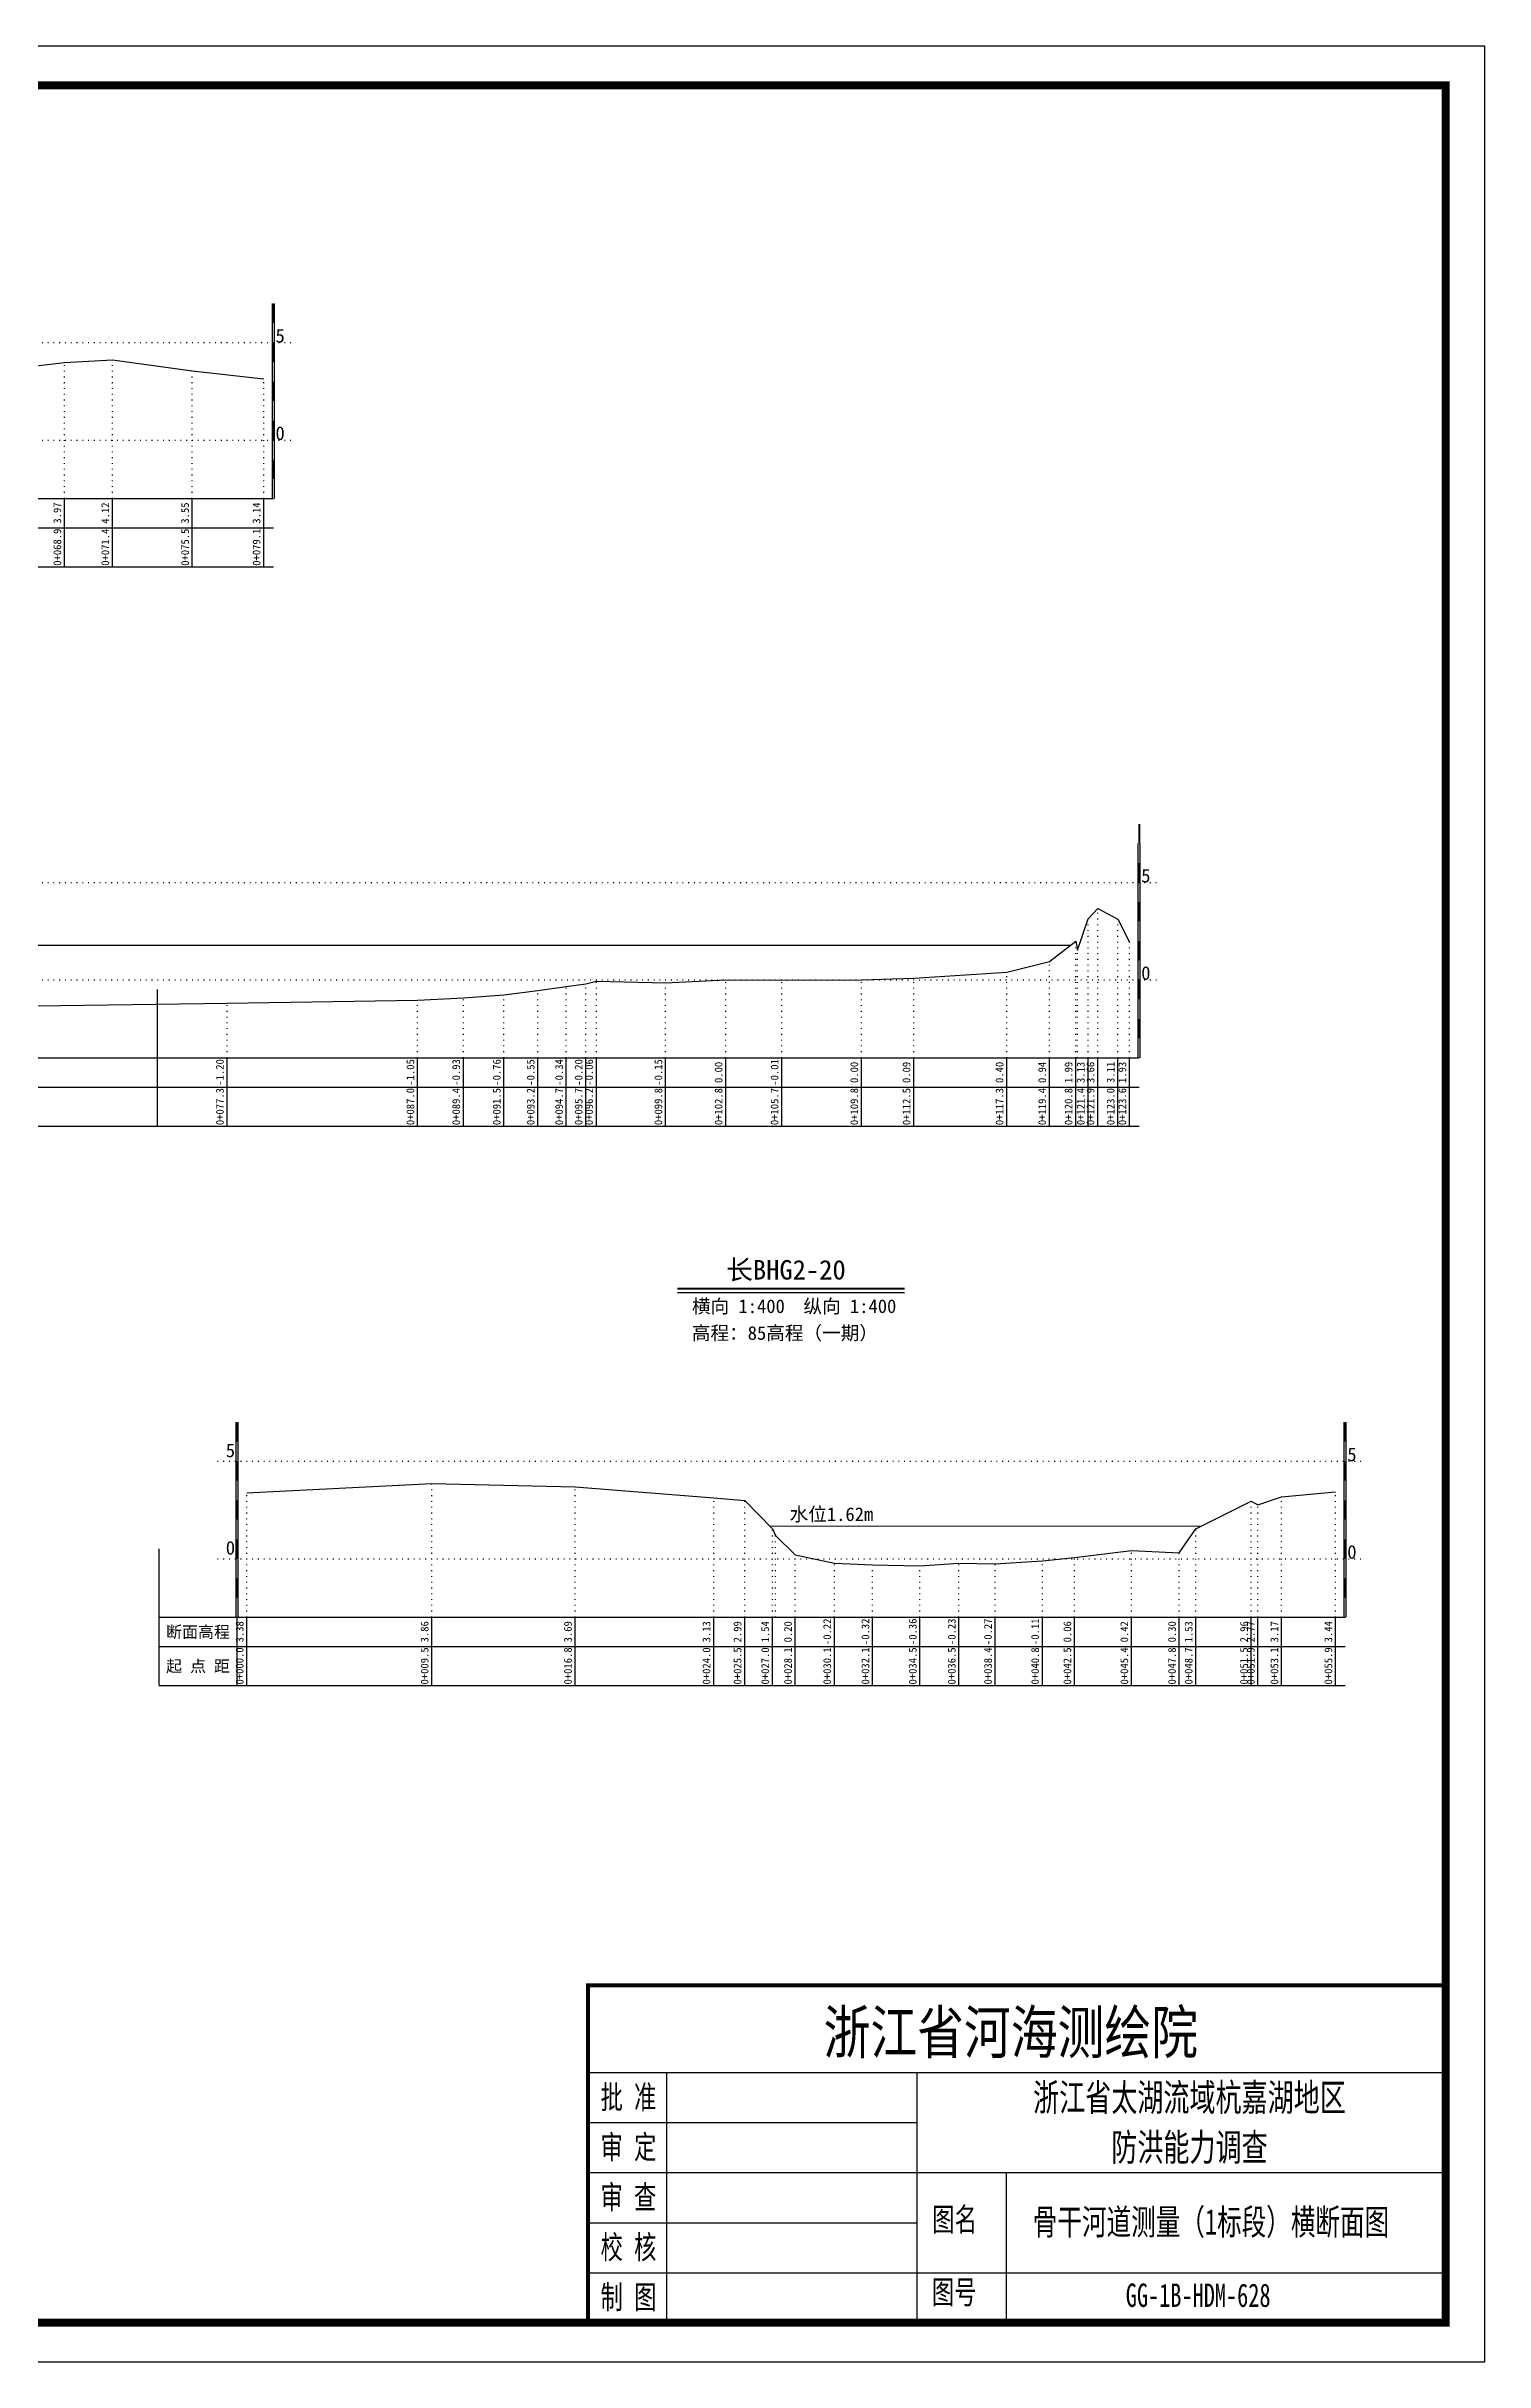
# Model space of a CAD drawing. Header units: millimetres. Extents: x 518104 to 523342, y 3371901 to 3372198.
# Drawn here: x 522193.7 to 522378.1, y 3371900.9 to 3372197.9 of the extents above; entities that cross this region are included whole.
import ezdxf
from ezdxf.enums import TextEntityAlignment as Align

# ---------------------------------------------------------------- set-up
doc = ezdxf.new("R2010")
doc.units = ezdxf.units.MM
doc.header["$LTSCALE"] = 0.4
doc.header["$MEASUREMENT"] = 0
doc.linetypes.add('X4', pattern=[1.6, 0, -1.6])
for name, color, linetype in [('DMX', 1, 'Continuous'), ('TEXT', 7, 'Continuous'), ('zdm1', 5, 'Continuous'), ('ZDMT5', 3, 'Continuous'), ('图框', 7, 'Continuous'), ('断面名称', 5, 'Continuous'), ('比例尺', 3, 'Continuous'), ('水位', 4, 'Continuous')]:
    doc.layers.add(name, color=color, linetype=linetype)
doc.styles.add('HDM', font='仿宋_GB2312.ttf')
doc.styles.add('tk2', font='SimSun.ttf', dxfattribs={"width": 0.8})

msp = doc.modelspace()

# ---------------------------------------------------------------- linework, layer by layer
at = {"lineweight": 100, "const_width": 0.5}
msp.add_lwpolyline([(522373.13, 3371949.15), (522263.13, 3371949.15), (522263.13, 3371905.87), (522373.13, 3371905.87), (522373.13, 3371949.15)], dxfattribs=at)
at = {"layer": 'DMX', "linetype": 'Continuous', "flags": 128}
for points in [[(522188.01, 3372156.37), (522196.01, 3372157.3), (522202.16, 3372157.67), (522212.38, 3372156.25), (522221.56, 3372155.22)], [(522192.46, 3372074.77), (522216.86, 3372075.12), (522241.28, 3372075.5), (522247.16, 3372075.8), (522252.36, 3372076.22), (522256.71, 3372076.75), (522260.36, 3372077.27), (522262.86, 3372077.62), (522264.21, 3372077.97), (522273.08, 3372077.75), (522280.81, 3372078.12), (522287.98, 3372078.1), (522298.21, 3372078.12), (522304.91, 3372078.35), (522316.83, 3372079.12), (522322.31, 3372080.47), (522325.68, 3372083.1), (522325.91, 3372081.95), (522327.26, 3372085.95), (522328.51, 3372087.27), (522331.08, 3372085.9), (522332.58, 3372082.95)], [(522219.38, 3372012.32), (522243.11, 3372013.52), (522261.48, 3372013.1), (522279.26, 3372011.7), (522283.23, 3372011.35), (522286.78, 3372007.72), (522287.18, 3372006.85), (522289.71, 3372004.37), (522294.73, 3372003.32), (522299.63, 3372003.07), (522305.71, 3372002.97), (522310.71, 3372003.3), (522315.36, 3372003.2), (522321.41, 3372003.6), (522325.53, 3372004.02), (522332.83, 3372004.92), (522338.96, 3372004.62), (522341.08, 3372007.7), (522348.18, 3372011.27), (522349.06, 3372010.8), (522352.08, 3372011.8), (522359.01, 3372012.47)]]:
    msp.add_lwpolyline(points, dxfattribs=at)
at = {"layer": 'TEXT', "color": 0}
for p, q in [((522263.13, 3371937.95, 0), (522373.13, 3371937.95, 0)), ((522273.21, 3371937.95, 0), (522273.21, 3371912.29, 0)), ((522305.3, 3371937.95, 0), (522305.3, 3371912.29, 0)), ((522263.13, 3371931.54, 0), (522305.3, 3371931.54, 0)), ((522263.13, 3371925.12, 0), (522305.3, 3371925.12, 0)), ((522305.3, 3371925.12, 0), (522373.13, 3371925.12, 0)), ((522316.78, 3371925.12, 0), (522316.78, 3371905.87, 0)), ((522263.13, 3371918.7, 0), (522305.3, 3371918.7, 0)), ((522263.13, 3371912.29, 0), (522373.13, 3371912.29, 0)), ((522273.21, 3371912.29, 0), (522273.21, 3371905.87, 0)), ((522305.3, 3371912.29, 0), (522305.3, 3371905.87, 0))]:
    msp.add_line(p, q, dxfattribs=at)
at = {"layer": 'zdm1', "linetype": 'Continuous'}
for p, q in [((522222.68, 3372139.87), (522222.68, 3372164.87)), ((522222.93, 3372139.87), (522222.93, 3372164.87)), ((522023.71, 3372139.87), (522222.81, 3372139.87)), ((522012.46, 3372136.12), (522222.81, 3372136.12)), ((522012.46, 3372131.12), (522222.81, 3372131.12)), ((522333.71, 3372068.12), (522333.71, 3372095.62)), ((522333.96, 3372068.12), (522333.96, 3372095.62)), ((522207.92, 3372059.37), (522207.92, 3372076.87)), ((522023.71, 3372068.12), (522333.83, 3372068.12)), ((522012.46, 3372064.37), (522333.83, 3372064.37)), ((522012.46, 3372059.37), (522333.83, 3372059.37)), ((522207.92, 3372059.37), (522329.37, 3372059.37)), ((522218.01, 3371996.37), (522218.01, 3372021.37)), ((522218.26, 3371996.37), (522218.26, 3372021.37)), ((522360.13, 3371996.37), (522360.13, 3372021.37)), ((522360.38, 3371996.37), (522360.38, 3372021.37)), ((522208.13, 3371987.62), (522208.13, 3372005.12)), ((522208.13, 3371987.62), (522208.13, 3371996.37)), ((522208.13, 3371996.37), (522219.38, 3371996.37)), ((522218.13, 3371987.62), (522218.13, 3371996.37)), ((522219.38, 3371996.37), (522360.26, 3371996.37)), ((522208.13, 3371992.62), (522360.26, 3371992.62)), ((522208.13, 3371987.62), (522311.71, 3371987.62)), ((522208.13, 3371987.62), (522360.26, 3371987.62))]:
    msp.add_line(p, q, dxfattribs=at)
at = {"layer": 'zdm1', "linetype": 'X4'}
for p, q in [((522019.96, 3372159.87), (522225.31, 3372159.87)), ((522019.96, 3372147.37), (522225.31, 3372147.37)), ((522019.96, 3372090.62), (522336.33, 3372090.62)), ((522019.96, 3372078.12), (522336.33, 3372078.12)), ((522215.63, 3372016.37), (522362.76, 3372016.37)), ((522215.63, 3372003.87), (522362.76, 3372003.87))]:
    msp.add_line(p, q, dxfattribs=at)
at = {"layer": 'zdm1', "linetype": 'Continuous', "flags": 128}
for points in [[(522222.81, 3372162.37, 0.25, 0.25, 0), (522222.81, 3372164.87, 0.25, 0.25, 0)], [(522222.81, 3372157.37, 0.25, 0.25, 0), (522222.81, 3372159.87, 0.25, 0.25, 0)], [(522222.81, 3372152.37, 0.25, 0.25, 0), (522222.81, 3372154.87, 0.25, 0.25, 0)], [(522222.81, 3372147.37, 0.25, 0.25, 0), (522222.81, 3372149.87, 0.25, 0.25, 0)], [(522222.81, 3372142.37, 0.25, 0.25, 0), (522222.81, 3372144.87, 0.25, 0.25, 0)], [(522333.83, 3372095.62, 0.25, 0.25, 0), (522333.83, 3372098.12, 0.25, 0.25, 0)], [(522333.83, 3372090.62, 0.25, 0.25, 0), (522333.83, 3372093.12, 0.25, 0.25, 0)], [(522333.83, 3372085.62, 0.25, 0.25, 0), (522333.83, 3372088.12, 0.25, 0.25, 0)], [(522333.83, 3372080.62, 0.25, 0.25, 0), (522333.83, 3372083.12, 0.25, 0.25, 0)], [(522333.83, 3372075.62, 0.25, 0.25, 0), (522333.83, 3372078.12, 0.25, 0.25, 0)], [(522333.83, 3372070.62, 0.25, 0.25, 0), (522333.83, 3372073.12, 0.25, 0.25, 0)], [(522218.13, 3372018.87, 0.25, 0.25, 0), (522218.13, 3372021.37, 0.25, 0.25, 0)], [(522360.26, 3372018.87, 0.25, 0.25, 0), (522360.26, 3372021.37, 0.25, 0.25, 0)], [(522218.13, 3372013.87, 0.25, 0.25, 0), (522218.13, 3372016.37, 0.25, 0.25, 0)], [(522360.26, 3372013.87, 0.25, 0.25, 0), (522360.26, 3372016.37, 0.25, 0.25, 0)], [(522218.13, 3372008.87, 0.25, 0.25, 0), (522218.13, 3372011.37, 0.25, 0.25, 0)], [(522360.26, 3372008.87, 0.25, 0.25, 0), (522360.26, 3372011.37, 0.25, 0.25, 0)], [(522218.13, 3372003.87, 0.25, 0.25, 0), (522218.13, 3372006.37, 0.25, 0.25, 0)], [(522360.26, 3372003.87, 0.25, 0.25, 0), (522360.26, 3372006.37, 0.25, 0.25, 0)], [(522218.13, 3371998.87, 0.25, 0.25, 0), (522218.13, 3372001.37, 0.25, 0.25, 0)], [(522360.26, 3371998.87, 0.25, 0.25, 0), (522360.26, 3372001.37, 0.25, 0.25, 0)]]:
    msp.add_lwpolyline(points, format="xyseb", dxfattribs=at)
at = {"layer": 'ZDMT5', "linetype": 'X4'}
for p, q in [((522196.01, 3372139.87), (522196.01, 3372157.3)), ((522202.16, 3372139.87), (522202.16, 3372157.67)), ((522212.38, 3372139.87), (522212.38, 3372156.25)), ((522221.56, 3372139.87), (522221.56, 3372155.22)), ((522327.26, 3372068.12), (522327.26, 3372085.95)), ((522328.51, 3372068.12), (522328.51, 3372087.27)), ((522331.08, 3372068.12), (522331.08, 3372085.9)), ((522325.68, 3372068.12), (522325.68, 3372083.1)), ((522325.91, 3372068.12), (522325.91, 3372081.95)), ((522332.58, 3372068.12), (522332.58, 3372082.95)), ((522316.83, 3372068.12), (522316.83, 3372079.12)), ((522322.31, 3372068.12), (522322.31, 3372080.47)), ((522247.16, 3372068.12), (522247.16, 3372075.8)), ((522252.36, 3372068.12), (522252.36, 3372076.22)), ((522256.71, 3372068.12), (522256.71, 3372076.75)), ((522260.36, 3372068.12), (522260.36, 3372077.27)), ((522262.86, 3372068.12), (522262.86, 3372077.62)), ((522264.21, 3372068.12), (522264.21, 3372077.97)), ((522273.08, 3372068.12), (522273.08, 3372077.75)), ((522280.81, 3372068.12), (522280.81, 3372078.12)), ((522287.98, 3372068.12), (522287.98, 3372078.1)), ((522298.21, 3372068.12), (522298.21, 3372078.12)), ((522304.91, 3372068.12), (522304.91, 3372078.35)), ((522216.86, 3372068.12), (522216.86, 3372075.12)), ((522241.28, 3372068.12), (522241.28, 3372075.5)), ((522243.11, 3371996.37), (522243.11, 3372013.52)), ((522219.38, 3371996.37), (522219.38, 3372012.32)), ((522261.48, 3371996.37), (522261.48, 3372013.1)), ((522279.26, 3371996.37), (522279.26, 3372011.7)), ((522283.23, 3371996.37), (522283.23, 3372011.35)), ((522348.18, 3371996.37), (522348.18, 3372011.27)), ((522349.06, 3371996.37), (522349.06, 3372010.8)), ((522352.08, 3371996.37), (522352.08, 3372011.8)), ((522359.01, 3371996.37), (522359.01, 3372012.47)), ((522286.78, 3371996.37), (522286.78, 3372007.72)), ((522341.08, 3371996.37), (522341.08, 3372007.7)), ((522287.18, 3371996.37), (522287.18, 3372006.85)), ((522289.71, 3371996.37), (522289.71, 3372004.37)), ((522332.83, 3371996.37), (522332.83, 3372004.92)), ((522338.96, 3371996.37), (522338.96, 3372004.62)), ((522294.73, 3371996.37), (522294.73, 3372003.32)), ((522299.63, 3371996.37), (522299.63, 3372003.07)), ((522305.71, 3371996.37), (522305.71, 3372002.97)), ((522310.71, 3371996.37), (522310.71, 3372003.3)), ((522315.36, 3371996.37), (522315.36, 3372003.2)), ((522321.41, 3371996.37), (522321.41, 3372003.6)), ((522325.53, 3371996.37), (522325.53, 3372004.02))]:
    msp.add_line(p, q, dxfattribs=at)
at = {"layer": 'ZDMT5', "linetype": 'Continuous'}
for p, q in [((522196.01, 3372131.12), (522196.01, 3372139.87)), ((522202.16, 3372131.12), (522202.16, 3372139.87)), ((522212.38, 3372131.12), (522212.38, 3372139.87)), ((522221.56, 3372131.12), (522221.56, 3372139.87)), ((522216.86, 3372059.37), (522216.86, 3372068.12)), ((522241.28, 3372059.37), (522241.28, 3372068.12)), ((522247.16, 3372059.37), (522247.16, 3372068.12)), ((522252.36, 3372059.37), (522252.36, 3372068.12)), ((522256.71, 3372059.37), (522256.71, 3372068.12)), ((522260.36, 3372059.37), (522260.36, 3372068.12)), ((522262.86, 3372059.37), (522262.86, 3372068.12)), ((522264.21, 3372059.37), (522264.21, 3372068.12)), ((522273.08, 3372059.37), (522273.08, 3372068.12)), ((522280.81, 3372059.37), (522280.81, 3372068.12)), ((522287.98, 3372059.37), (522287.98, 3372068.12)), ((522298.21, 3372059.37), (522298.21, 3372068.12)), ((522304.91, 3372059.37), (522304.91, 3372068.12)), ((522316.83, 3372059.37), (522316.83, 3372068.12)), ((522322.31, 3372059.37), (522322.31, 3372068.12)), ((522325.68, 3372059.37), (522325.68, 3372068.12)), ((522327.26, 3372059.37), (522327.26, 3372068.12)), ((522328.51, 3372059.37), (522328.51, 3372068.12)), ((522331.08, 3372059.37), (522331.08, 3372068.12)), ((522332.58, 3372059.37), (522332.58, 3372068.12)), ((522219.38, 3371987.62), (522219.38, 3371996.37)), ((522243.11, 3371987.62), (522243.11, 3371996.37)), ((522261.48, 3371987.62), (522261.48, 3371996.37)), ((522279.26, 3371987.62), (522279.26, 3371996.37)), ((522283.23, 3371987.62), (522283.23, 3371996.37)), ((522286.78, 3371987.62), (522286.78, 3371996.37)), ((522289.71, 3371987.62), (522289.71, 3371996.37)), ((522294.73, 3371987.62), (522294.73, 3371996.37)), ((522299.63, 3371987.62), (522299.63, 3371996.37)), ((522305.71, 3371987.62), (522305.71, 3371996.37)), ((522310.71, 3371987.62), (522310.71, 3371996.37)), ((522315.36, 3371987.62), (522315.36, 3371996.37)), ((522321.41, 3371987.62), (522321.41, 3371996.37)), ((522325.53, 3371987.62), (522325.53, 3371996.37)), ((522332.83, 3371987.62), (522332.83, 3371996.37)), ((522338.96, 3371987.62), (522338.96, 3371996.37)), ((522341.08, 3371987.62), (522341.08, 3371996.37)), ((522348.18, 3371987.62), (522348.18, 3371996.37)), ((522349.06, 3371987.62), (522349.06, 3371996.37)), ((522352.08, 3371987.62), (522352.08, 3371996.37)), ((522359.01, 3371987.62), (522359.01, 3371996.37))]:
    msp.add_line(p, q, dxfattribs=at)
at = {"layer": '图框', "flags": 128}
msp.add_lwpolyline([(521958.13, 3371900.87), (522378.13, 3371900.87), (522378.13, 3372197.87), (521958.13, 3372197.87)], close=True, dxfattribs=at)
at = {"layer": '图框', "const_width": 1, "flags": 128}
msp.add_lwpolyline([(521983.13, 3371905.87), (522373.13, 3371905.87), (522373.13, 3372192.87), (521983.13, 3372192.87)], close=True, dxfattribs=at)
at = {"layer": '比例尺', "color": 3, "linetype": 'Continuous', "lineweight": 40}
msp.add_line((522274.61, 3372038.53), (522303.74, 3372038.53), dxfattribs=at)
at = {"layer": '比例尺', "color": 3, "linetype": 'Continuous'}
msp.add_line((522274.61, 3372038.03), (522303.74, 3372038.03), dxfattribs=at)
at = {"layer": '水位', "color": 6, "linetype": 'Continuous', "flags": 128}
for points in [[(522088.55, 3372082.56), (522324.99, 3372082.56)], [(522286.45, 3372008.06), (522341.84, 3372008.08)]]:
    msp.add_lwpolyline(points, dxfattribs=at)

# ---------------------------------------------------------------- texts
at = {"layer": 'TEXT', "color": 7, "ltscale": 8, "style": 'tk2'}
for tag, p, s, height, width in [('浙江省河海测绘院', (522293.35, 3371940.39, 0), '（单位名称）', 5.5, 0.8), ('批 准', (522264.75, 3371933.32, 0), '批准', 3, 0.7), ('审 定', (522264.75, 3371926.91, 0), '审定', 3, 0.7), ('审 查', (522264.75, 3371920.49, 0), '审 查', 3, 0.7), ('图名', (522307.29, 3371917.62, 0), '审查', 3, 0.7), ('校 核', (522264.75, 3371914.07, 0), '校 核', 3, 0.7), ('制 图', (522264.75, 3371907.66, 0), '制 图', 3, 0.7), ('图号', (522307.24, 3371908.29, 0), '图号', 3, 0.7)]:
    msp.add_attdef(tag, p, s, height=height, dxfattribs=dict(at, width=width))
at = {"layer": 'TEXT', "color": 0, "style": 'tk2', "width": 0.7}
for tag, text, height, p in [('浙江省太湖流域杭嘉湖地区', '浙江省太湖流域杭嘉湖地区', 3.5, (522340.27, 3371934.77, -206.67)), ('防洪能力调查', '防洪能力调查', 3.5, (522340.27, 3371928.38, -206.67)), ('骨干河道测量（1标段）横断面图', '骨干河道测量（1标段）横断面图', 3.3, (522343.03, 3371918.8, -206.67)), ('GG-1B-HDM-628', 'GG-1B-HDM-001', 3, (522341.39, 3371909.4, -206.67))]:
    msp.add_attdef(tag, text=text, height=height, dxfattribs=at).set_placement(p, align=Align.MIDDLE_CENTER)
at = {"layer": 'zdm1', "linetype": 'Continuous', "style": 'HDM'}
for s, p in [('5', (522223.06, 3372159.87)), ('0', (522223.06, 3372147.37)), ('5', (522334.08, 3372090.62)), ('0', (522334.08, 3372078.12)), ('5', (522360.51, 3372016.37)), ('0', (522360.51, 3372003.87))]:
    msp.add_text(s, height=1.75, dxfattribs=at).set_placement(p)
for s, p in [('5', (522217.88, 3372016.37)), ('0', (522217.88, 3372003.87))]:
    msp.add_text(s, height=1.75, dxfattribs=at).set_placement(p, align=Align.BOTTOM_RIGHT)
for s, p in [('断面高程', (522213.13, 3371994.5)), ('起 点 距', (522213.13, 3371990.12))]:
    msp.add_text(s, height=1.5, dxfattribs=at).set_placement(p, align=Align.MIDDLE)
at = {"layer": 'ZDMT5', "linetype": 'Continuous', "style": 'HDM'}
for s, p in [('3.97', (522195.88, 3372138)), ('4.12', (522202.03, 3372138)), ('3.55', (522212.26, 3372138)), ('3.14', (522221.43, 3372138)), ('0+068.9', (522195.88, 3372133.62)), ('0+071.4', (522202.03, 3372133.62)), ('0+075.5', (522212.26, 3372133.62)), ('0+079.1', (522221.43, 3372133.62)), ('-1.20', (522216.73, 3372066.25)), ('-1.05', (522241.16, 3372066.25)), ('-0.93', (522247.03, 3372066.25)), ('-0.76', (522252.23, 3372066.25)), ('-0.55', (522256.58, 3372066.25)), ('-0.34', (522260.23, 3372066.25)), ('-0.20', (522262.73, 3372066.25)), ('-0.06', (522264.08, 3372066.25)), ('-0.15', (522272.96, 3372066.25)), ('0.00', (522280.68, 3372066.25)), ('-0.01', (522287.86, 3372066.25)), ('0.00', (522298.08, 3372066.25)), ('0.09', (522304.78, 3372066.25)), ('0.40', (522316.71, 3372066.25)), ('0.94', (522322.18, 3372066.25)), ('1.99', (522325.56, 3372066.25)), ('3.13', (522327.13, 3372066.25)), ('3.66', (522328.38, 3372066.25)), ('3.11', (522330.96, 3372066.25)), ('1.93', (522332.46, 3372066.25)), ('0+077.3', (522216.73, 3372061.87)), ('0+087.0', (522241.16, 3372061.87)), ('0+089.4', (522247.03, 3372061.87)), ('0+091.5', (522252.23, 3372061.87)), ('0+093.2', (522256.58, 3372061.87)), ('0+094.7', (522260.23, 3372061.87)), ('0+095.7', (522262.73, 3372061.87)), ('0+096.2', (522264.08, 3372061.87)), ('0+099.8', (522272.96, 3372061.87)), ('0+102.8', (522280.68, 3372061.87)), ('0+105.7', (522287.86, 3372061.87)), ('0+109.8', (522298.08, 3372061.87)), ('0+112.5', (522304.78, 3372061.87)), ('0+117.3', (522316.71, 3372061.87)), ('0+119.4', (522322.18, 3372061.87)), ('0+120.8', (522325.56, 3372061.87)), ('0+121.4', (522327.13, 3372061.87)), ('0+121.9', (522328.38, 3372061.87)), ('0+123.0', (522330.96, 3372061.87)), ('0+123.6', (522332.46, 3372061.87)), ('3.38', (522219.26, 3371994.5)), ('3.86', (522242.98, 3371994.5)), ('3.69', (522261.36, 3371994.5)), ('3.13', (522279.13, 3371994.5)), ('2.99', (522283.11, 3371994.5)), ('1.54', (522286.66, 3371994.5)), ('0.20', (522289.58, 3371994.5)), ('-0.22', (522294.61, 3371994.5)), ('-0.32', (522299.51, 3371994.5)), ('-0.36', (522305.58, 3371994.5)), ('-0.23', (522310.58, 3371994.5)), ('-0.27', (522315.23, 3371994.5)), ('-0.11', (522321.28, 3371994.5)), ('0.06', (522325.41, 3371994.5)), ('0.42', (522332.71, 3371994.5)), ('0.30', (522338.83, 3371994.5)), ('1.53', (522340.96, 3371994.5)), ('2.96', (522348.06, 3371994.5)), ('2.77', (522348.93, 3371994.5)), ('3.17', (522351.96, 3371994.5)), ('3.44', (522358.88, 3371994.5)), ('0+000.0', (522219.26, 3371990.12)), ('0+009.5', (522242.98, 3371990.12)), ('0+016.8', (522261.36, 3371990.12)), ('0+024.0', (522279.13, 3371990.12)), ('0+025.5', (522283.11, 3371990.12)), ('0+027.0', (522286.66, 3371990.12)), ('0+028.1', (522289.58, 3371990.12)), ('0+030.1', (522294.61, 3371990.12)), ('0+032.1', (522299.51, 3371990.12)), ('0+034.5', (522305.58, 3371990.12)), ('0+036.5', (522310.58, 3371990.12)), ('0+038.4', (522315.23, 3371990.12)), ('0+040.8', (522321.28, 3371990.12)), ('0+042.5', (522325.41, 3371990.12)), ('0+045.4', (522332.71, 3371990.12)), ('0+047.8', (522338.83, 3371990.12)), ('0+048.7', (522340.96, 3371990.12)), ('0+051.5', (522348.06, 3371990.12)), ('0+051.9', (522348.93, 3371990.12)), ('0+053.1', (522351.96, 3371990.12)), ('0+055.9', (522358.88, 3371990.12))]:
    msp.add_text(s, height=1, rotation=90, dxfattribs=at).set_placement(p, align=Align.BOTTOM_CENTER)
at = {"layer": '断面名称', "color": 5, "linetype": 'Continuous', "style": 'HDM'}
msp.add_text('长BHG2-20', height=2.5, dxfattribs=at).set_placement((522288.53, 3372040.98), align=Align.MIDDLE)
at = {"layer": '比例尺', "color": 3, "linetype": 'Continuous', "style": 'HDM'}
for s, p in [('横向 1:400  纵向 1:400', (522302.68, 3372034.86)), ('高程：85高程（一期）', (522300.32, 3372031.43))]:
    msp.add_text(s, height=1.75, dxfattribs=at).set_placement(p, align=Align.BOTTOM_RIGHT)
at = {"layer": '水位', "color": 6, "linetype": 'Continuous', "style": 'HDM'}
msp.add_text('水位1.62m', height=1.75, dxfattribs=at).set_placement((522294.36, 3372009.62), align=Align.MIDDLE)

doc.saveas('drawing.dxf')
